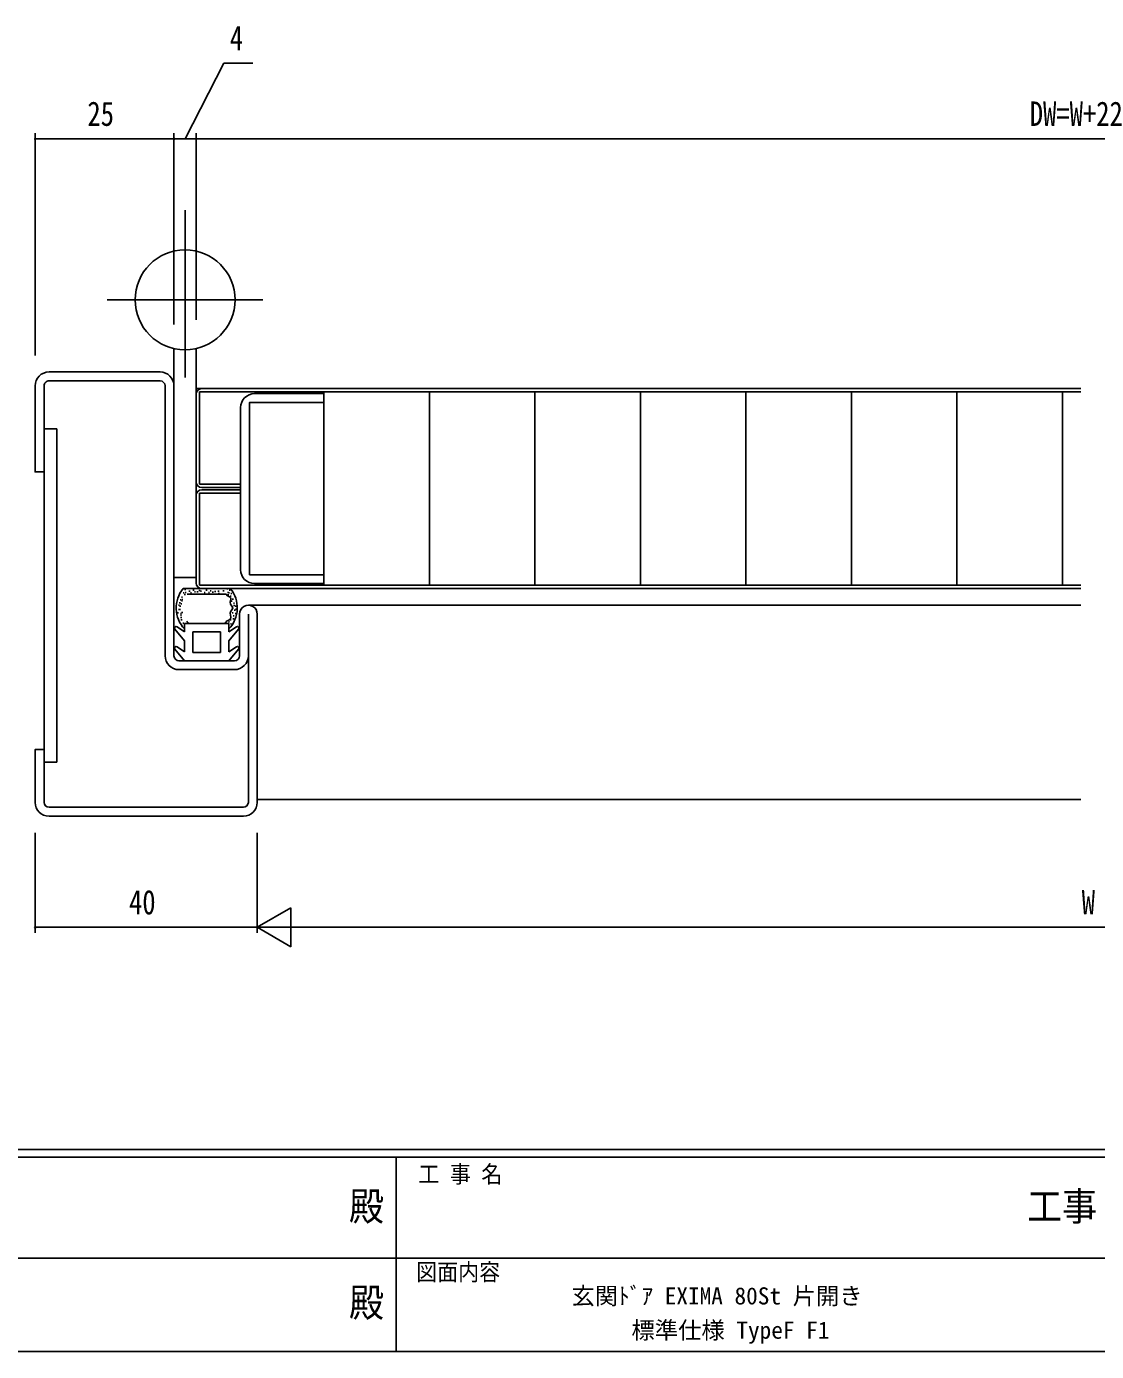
# Model space of a CAD drawing. Units: millimetres, scale not verified. Extents: x -1065 to 397, y -282 to 282.
# Drawn here: x -75.5 to 117.2, y -282.1 to -43.5 of the extents above; entities that cross this region are included whole.
import ezdxf
from ezdxf.enums import TextEntityAlignment as Align

# ---------------------------------------------------------------- set-up
doc = ezdxf.new("R2010")
doc.units = ezdxf.units.MM
doc.header["$LTSCALE"] = 2
for name, color, linetype in [('0-1_USER1', 3, 'Continuous'), ('0-2_YKK_11', 7, 'Continuous'), ('0-3_YKK_12', 2, 'Continuous'), ('0-4_YKK_13', 4, 'Continuous'), ('0-6_YKK_D', 6, 'Continuous'), ('0-7_YKK_ZWAK', 7, 'Continuous')]:
    doc.layers.add(name, color=color, linetype=linetype)
doc.styles.add('ＭＳ ゴシック', font='')
doc.styles.get('ＭＳ ゴシック').set_extended_font_data('MS Gothic')

msp = doc.modelspace()

# ---------------------------------------------------------------- linework, layer by layer
at = {"layer": '0-2_YKK_11'}
for p, q in [((-51.4, -105.7), (-71.4, -105.7)), ((-71.4, -107.3), (-51.4, -107.3)), ((-50.5, -108.2), (-50.5, -156.8)), ((-48.9, -156.8), (-48.9, -108.2)), ((-36.9, -112.1), (-36.9, -141.3)), ((-37.1, -149.3), (-37.1, -156.8)), ((-35.5, -149.3), (-35.5, -183.2)), ((-33.9, -183.2), (-33.9, -149.3)), ((-38, -157.7), (-48, -157.7)), ((-48, -159.3), (-38, -159.3)), ((-36.4, -184.1), (-71.4, -184.1)), ((-71.4, -185.7), (-36.4, -185.7))]:
    msp.add_line(p, q, dxfattribs=at)
for points in [[(-73.9, -108.2), (-73.9, -123.7), (-72.3, -123.7), (-72.3, -108.2)], [(-35.3, -142.2), (-35.3, -111.2), (-21.9, -111.2), (-21.9, -109.6), (-34.4, -109.6)], [(-34.4, -143.8), (-21.9, -143.8), (-21.9, -142.2), (-35.3, -142.2)], [(-72.3, -183.2), (-72.3, -173.7), (-73.9, -173.7), (-73.9, -183.2)]]:
    msp.add_lwpolyline(points, dxfattribs=at)
for centre, radius, start, end in [((-71.4, -108.2), 2.5, 89.99998, 180.00002), ((-71.4, -108.2), 0.9, 89.99998, 180.00002), ((-51.4, -108.2), 2.5, 0, 90.00033), ((-51.4, -108.2), 0.9, 0, 89.99998), ((-34.4, -112.1), 2.5, 90.00001, 179.99999), ((-34.4, -141.3), 2.5, 180.00001, 269.99999), ((-35.5, -149.3), 1.6, 0, 180.00054), ((-48, -156.8), 2.5, 180.00002, 270), ((-48, -156.8), 0.9, 180.00002, 270), ((-38, -156.8), 0.9, 270, 359.99901), ((-38, -156.8), 2.5, 270, 0), ((-71.4, -183.2), 2.5, 180.00002, 270), ((-71.4, -183.2), 0.9, 180.00002, 270), ((-36.4, -183.2), 0.9, 270, 0), ((-36.4, -183.2), 2.5, 270, 0)]:
    msp.add_arc(centre, radius, start, end, dxfattribs=at)
at = {"layer": '0-3_YKK_12'}
for p, q in [((-44.9, -108.7), (-43.9, -108.7)), ((-35.5, -147.7), (114.4, -147.7)), ((-33.9, -182.7), (114.4, -182.7))]:
    msp.add_line(p, q, dxfattribs=at)
at = {"layer": '0-4_YKK_13'}
for p, q in [((-46.9, -106.7), (-46.9, -76.563)), ((-60.9, -92.7), (-32.9, -92.7)), ((-48.9, -101.475), (-48.9, -142.7)), ((-44.9, -101.475), (-44.9, -142.7)), ((-44.9, -125.5), (-44.9, -109.7)), ((-44.3, -109.3), (114.4, -109.3)), ((-44.3, -109.3), (-44.3, -125.9)), ((-43.9, -108.7), (114.4, -108.7)), ((-21.9, -109.3), (-21.9, -144.1)), ((-2.9, -109.3), (-2.9, -144.1)), ((16.1, -109.3), (16.1, -144.1)), ((35.1, -109.3), (35.1, -144.1)), ((54.1, -109.3), (54.1, -144.1)), ((73.1, -109.3), (73.1, -144.1)), ((92.1, -109.3), (92.1, -144.1)), ((111.1, -109.3), (111.1, -144.1)), ((-72.3, -115.95), (-72.3, -175.95)), ((-70, -115.95), (-72.3, -115.95)), ((-70, -175.95), (-70, -115.95)), ((-44.3, -125.9), (-36.9, -125.9)), ((-36.9, -125.9), (-36.9, -126.5)), ((-44.9, -127.9), (-44.9, -143.7)), ((-44.3, -144.1), (-44.3, -127.5)), ((-44.3, -127.5), (-36.9, -127.5)), ((-36.9, -126.5), (-43.9, -126.5)), ((-36.9, -126.9), (-43.9, -126.9)), ((-36.9, -127.5), (-36.9, -126.9)), ((-48.9, -142.7), (-45.9, -142.7)), ((-47.9, -142.7), (-44.9, -142.7)), ((-38.757, -144.7), (-47.243, -144.7)), ((-47.233, -145.485), (-47.033, -145.485)), ((-46.982, -144.853), (-46.782, -144.853)), ((-46.887, -145.402), (-46.687, -145.402)), ((-46.207, -145.198), (-46.007, -145.198)), ((-45.921, -145.484), (-45.721, -145.484)), ((-45.474, -145.001), (-45.274, -145.001)), ((-45.206, -145.269), (-45.006, -145.269)), ((-44.759, -145.287), (-44.559, -145.287)), ((-44.402, -145.055), (-44.202, -145.055)), ((-44.3, -144.1), (114.4, -144.1)), ((-44.134, -145.198), (-43.934, -145.198)), ((-43.9, -144.7), (114.4, -144.7)), ((-43.472, -145.43), (-43.272, -145.43)), ((-43.133, -145.019), (-42.933, -145.019)), ((-42.686, -145.43), (-42.486, -145.43)), ((-42.4, -145.091), (-42.2, -145.091)), ((-42.007, -145.377), (-41.807, -145.377)), ((-41.578, -145.234), (-41.378, -145.234)), ((-40.988, -145.18), (-40.788, -145.18)), ((-40.076, -145.108), (-39.876, -145.108)), ((-39.396, -144.734), (-39.196, -144.734)), ((-39.272, -145.394), (-39.072, -145.394)), ((-39.086, -145.497), (-38.886, -145.497)), ((-38.966, -144.996), (-38.766, -144.996)), ((-48.08, -147.692), (-47.88, -147.692)), ((-47.949, -147.298), (-47.749, -147.298)), ((-47.877, -147.883), (-47.677, -147.883)), ((-47.782, -146.702), (-47.582, -146.702)), ((-47.674, -147.43), (-47.474, -147.43)), ((-47.567, -146.225), (-47.367, -146.225)), ((-47.543, -146.929), (-47.343, -146.929)), ((-47.507, -146.69), (-47.307, -146.69)), ((-47.042, -145.783), (-46.842, -145.783)), ((-46.519, -145.7), (-39.481, -145.7)), ((-40.916, -145.573), (-40.716, -145.573)), ((-39.205, -145.843), (-39.005, -145.843)), ((-38.799, -146.082), (-38.599, -146.082)), ((-38.668, -145.605), (-38.468, -145.605)), ((-38.608, -147), (-38.408, -147)), ((-38.394, -146.618), (-38.194, -146.618)), ((-38.191, -147.334), (-37.991, -147.334)), ((-38.167, -147.752), (-37.967, -147.752)), ((-37.869, -147.895), (-37.669, -147.895)), ((-48.283, -149.088), (-48.083, -149.088)), ((-48.092, -148.456), (-47.892, -148.456)), ((-47.913, -148.479), (-47.713, -148.479)), ((-47.751, -149.503), (-47.551, -149.503)), ((-47.746, -149.171), (-47.546, -149.171)), ((-47.704, -149.925), (-47.504, -149.925)), ((-47.645, -150.312), (-47.445, -150.312)), ((-47.519, -149.004), (-47.319, -149.004)), ((-38.441, -149.076), (-38.241, -149.076)), ((-38.297, -150.16), (-38.097, -150.16)), ((-38.238, -149.597), (-38.038, -149.597)), ((-38.036, -148.575), (-37.836, -148.575)), ((-37.881, -149.183), (-37.681, -149.183)), ((-37.833, -148.432), (-37.633, -148.432)), ((-47, -154.1), (-48.744, -152.021)), ((-47, -152.481), (-48.348, -151.579)), ((-47.317, -150.934), (-47.117, -150.934)), ((-47, -151), (-43, -151)), ((-47, -152.481), (-47, -151)), ((-45.5, -156.2), (-45.5, -152.5)), ((-45.5, -152.5), (-40.5, -152.5)), ((-39, -151), (-43, -151)), ((-40.5, -156.2), (-40.5, -152.5)), ((-39.071, -150.664), (-38.871, -150.664)), ((-39, -152.481), (-39, -151)), ((-39, -152.481), (-37.652, -151.579)), ((-39, -154.1), (-37.256, -152.021)), ((-38.778, -150.336), (-38.578, -150.336)), ((-38.719, -151.04), (-38.519, -151.04)), ((-47, -156.081), (-47, -154.1)), ((-39, -156.081), (-39, -154.1)), ((-47, -157.7), (-48.744, -155.621)), ((-47, -156.081), (-48.348, -155.179)), ((-45.5, -156.2), (-40.5, -156.2)), ((-39, -156.081), (-37.652, -155.179)), ((-39, -157.7), (-37.256, -155.621)), ((-39, -157.7), (-47, -157.7)), ((-72.3, -175.95), (-70, -175.95))]:
    msp.add_line(p, q, dxfattribs=at)
msp.add_lwpolyline([(-39.425, -150.589), (-39.031, -150.398), (-38.74, -150.17), (-38.653, -149.872), (-38.739, -149.506), (-38.796, -149.121), (-38.645, -148.768), (-38.398, -148.45), (-38.306, -148.15), (-38.484, -147.849), (-38.724, -147.521), (-38.782, -147.146), (-38.677, -146.752), (-38.652, -146.416), (-38.888, -146.188), (-39.242, -145.987), (-39.481, -145.7)], dxfattribs=at)
msp.add_circle((-46.9, -92.7), 9, dxfattribs=at)
for centre, radius, start, end in [((-43.9, -109.7), 1, 90, 180), ((-43.9, -125.5), 1, 180, 270), ((-43.9, -127.9), 1, 90, 180), ((-43, -148.2), 5.5, 140.48036, 223.34175), ((-43.9, -143.7), 1, 180, 270), ((-43, -148.2), 5.5, 316.65824, 39.51963), ((-48.514, -151.829), 0.3, 56.21114, 220.00244), ((-43, -148.2), 4.3, 213.7499, 220.62928), ((-43, -148.2), 4.3, 319.37051, 326.2499), ((-37.486, -151.829), 0.3, 319.99756, 123.78886), ((-48.514, -155.429), 0.3, 56.21114, 220.00244), ((-37.486, -155.429), 0.3, 319.99756, 123.78886)]:
    msp.add_arc(centre, radius, start, end, dxfattribs=at)
at = {"layer": '0-6_YKK_D'}
for p, q in [((-46.9, -63.7), (-39.89, -50.072)), ((-39.89, -50.072), (-34.69, -50.072)), ((-73.9, -102.7), (-73.9, -62.7)), ((-73.9, -63.7), (-48.9, -63.7)), ((-48.9, -77.925), (-48.9, -62.7)), ((-48.9, -97.174), (-48.9, -62.7)), ((-44.9, -63.7), (-48.9, -63.7)), ((-44.9, -77.925), (-44.9, -62.7)), ((-44.9, -96.29), (-44.9, -62.7)), ((277.1, -63.7), (-44.9, -63.7)), ((-73.9, -188.7), (-73.9, -206.7)), ((-33.9, -188.7), (-33.9, -206.7)), ((-33.9, -188.7), (-33.9, -206.7)), ((-33.9, -205.7), (-27.838, -202.2)), ((-27.838, -209.2), (-27.838, -202.2)), ((-73.9, -205.7), (-33.9, -205.7)), ((-33.9, -205.7), (-21.776, -205.7)), ((-33.9, -205.7), (-27.838, -209.2)), ((-26.9, -205.7), (259.1, -205.7))]:
    msp.add_line(p, q, dxfattribs=at)
for centre, start, end in [((-73.9, -63.7), 0, 180), ((-73.9, -63.7), 180, 0), ((-48.9, -63.7), 0, 180), ((-48.9, -63.7), 0, 180), ((-48.9, -63.7), 180, 0), ((-48.9, -63.7), 180, 0), ((-44.9, -63.7), 0, 180), ((-44.9, -63.7), 0, 180), ((-44.9, -63.7), 180, 0), ((-44.9, -63.7), 180, 0), ((-73.9, -205.7), 0, 180), ((-73.9, -205.7), 180, 0)]:
    msp.add_arc(centre, 0.106, start, end, dxfattribs=at)
at = {"layer": '0-7_YKK_ZWAK'}
for p, q in [((376.1, -245.7), (-393.9, -245.7)), ((338.3, -247.1), (-393.9, -247.1)), ((-8.9, -247.1), (-8.9, -282.1)), ((-136.3, -265.299), (-7.5, -265.299)), ((-7.5, -265.299), (121.3, -265.299)), ((-393.9, -282.1), (338.3, -282.1))]:
    msp.add_line(p, q, dxfattribs=at)

# ---------------------------------------------------------------- texts
at = {"layer": '0-1_USER1', "style": 'ＭＳ ゴシック'}
for s, p in [('玄関ﾄﾞｱ EXIMA 80St 片開き', (22.677, -274.549)), ('標準仕様 TypeF F1', (33.477, -280.725))]:
    msp.add_text(s, height=3.079, dxfattribs=at).set_placement(p, align=Align.BOTTOM_LEFT)
at = {"layer": '0-6_YKK_D', "style": 'ＭＳ ゴシック', "width": 0.8}
for s, p in [('4', (-38.838, -49.072)), ('25', (-64.482, -62.7)), ('DW=W+22', (105.209, -62.7)), ('40', (-56.994, -204.7)), ('W', (114.565, -204.7))]:
    msp.add_text(s, height=4.399, dxfattribs=at).set_placement(p, align=Align.BOTTOM_LEFT)
at = {"layer": '0-7_YKK_ZWAK', "style": 'ＭＳ ゴシック', "width": 0.9}
for s, height, p in [('工 事 名', 3.079, (-4.888, -252.633)), ('殿', 5.132, (-17.382, -260.056)), ('工事', 5.132, (104.731, -260.056)), ('図面内容', 3.079, (-5.283, -270.248)), ('殿', 5.132, (-17.382, -277.378))]:
    msp.add_text(s, height=height, dxfattribs=at).set_placement(p, align=Align.BOTTOM_LEFT)

doc.saveas('drawing.dxf')
